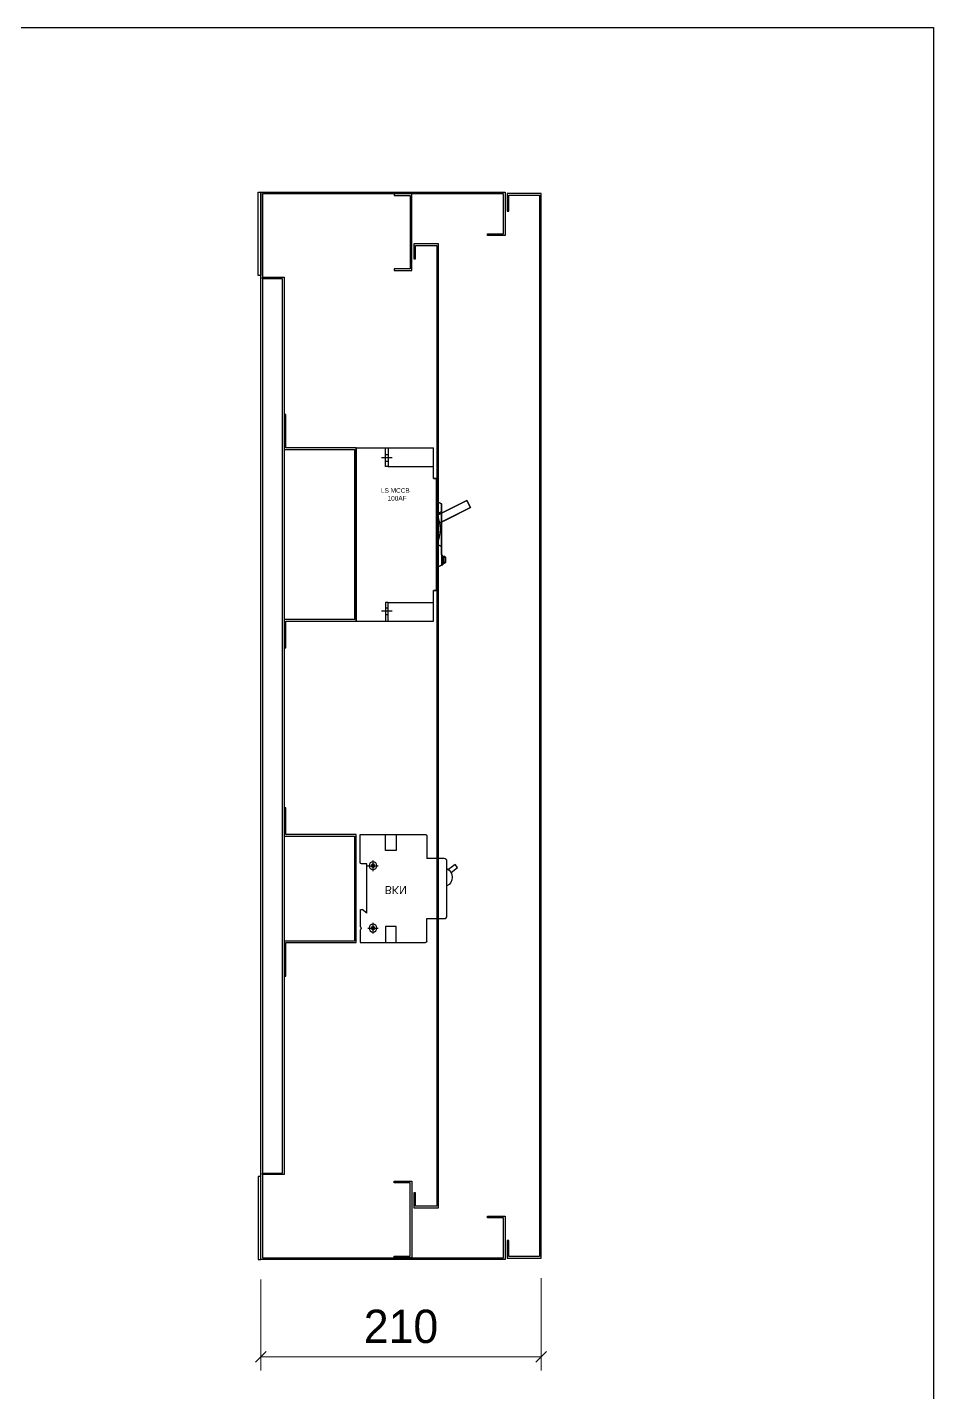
# Model space of a CAD drawing. Header units: millimetres. Extents: x 0 to 2372, y 0 to 1677.
# Drawn here: x 1692 to 2372, y 654 to 1677 of the extents above; entities that cross this region are included whole.
import ezdxf

# ---------------------------------------------------------------- set-up
doc = ezdxf.new("R2010")
doc.units = ezdxf.units.MM
doc.layers.add('DIM', color=253, linetype='Continuous')
doc.styles.add('Arial', font='arial.ttf')
doc.dimstyles.new('Dim-25', dxfattribs={"dimtxt": 25, "dimasz": 8, "dimexe": 10, "dimexo": 15, "dimgap": 10, "dimtad": 1, "dimdec": 0, "dimtxsty": 'Standard', "dimblk": 'OBLIQUE', "dimcen": 10, "dimclrd": 5, "dimclre": 5, "dimclrt": 3, "dimazin": 3, "dimtfac": 1, "dimtdec": 0, "dimtmove": 0, "dimatfit": 3, "dimldrblk": 'OBLIQUE', "dimlwd": 9, "dimlwe": 9})

# ---------------------------------------------------------------- blocks, each defined once
blk = doc.blocks.new('KHUNG CHUẨN')
at = {"color": 7}
blk.add_lwpolyline([(16919.2, -26555.2), (19889.2, -26555.2), (19889.2, -28655.2), (16919.2, -28655.2)], close=True, dxfattribs=at)
at = {"color": 3, "style": 'Arial'}
for tag, p in [('#01', (17055.6, -28580.1)), ('#02', (17431.4, -28580.1)), ('#03', (18030.6, -28580.1)), ('#08', (18751.7, -28580.1)), ('#10', (19064.8, -28580.1)), ('#11', (19060.3, -28625.7)), ('#04', (17024.8, -28634.6)), ('#05', (17308.5, -28633)), ('#06', (17632.7, -28633.7)), ('#07', (18002, -28634.7)), ('#09', (18753.8, -28632.6)), ('#12', (19806.5, -28628.9))]:
    blk.add_attdef(tag, p, '', height=20, dxfattribs=at)
blk = doc.blocks.new('*D3')
at = {"color": 0, "linetype": 'ByBlock', "lineweight": -2}
for p, q in [((1871.5, 684.3), (1863.5, 676.3)), ((2073.5, 676.3), (2081.5, 684.3))]:
    blk.add_line(p, q, dxfattribs=at)
at = {"layer": 'Defpoints', "color": 0, "transparency": 16777216}
for p in [(1867.5, 753.4), (2077.5, 754.4), (2077.5, 680.3)]:
    blk.add_point(p, dxfattribs=at)
at = {"layer": 'DIM', "color": 5, "lineweight": 9, "transparency": 16777216}
for p, q in [((1867.5, 738.4), (1867.5, 670.3)), ((2077.5, 739.4), (2077.5, 670.3)), ((1867.5, 680.3), (2077.5, 680.3))]:
    blk.add_line(p, q, dxfattribs=at)
at = {"layer": 'DIM', "color": 3, "transparency": 16777216, "insert": (1972.5, 703.1), "char_height": 25, "attachment_point": 5}
blk.add_mtext('210', dxfattribs=at)
blk = doc.blocks.new('_Oblique')
at = {"color": 0, "linetype": 'ByBlock', "lineweight": -2}
blk.add_line((-0.5, -0.5), (0.5, 0.5), dxfattribs=at)
blk = doc.blocks.new('HCC BKN')
for p, q in [((0, -9.7), (0, 0)), ((0, 0), (49, 0)), ((9.6, -6.9), (9.6, -14.9)), ((50, -1), (50, -18)), ((0, -24.6), (0, -12.1)), ((5.6, -10.9), (13.4, -10.9)), ((5, -22), (1.6, -24.8)), ((5, -22), (5, -59)), ((0, -60), (0, -81)), ((5, -59), (1, -59)), ((5.3, -57.7), (13.4, -57.7)), ((9.6, -53.7), (9.6, -61.7)), ((71.1, -58.6), (66.2, -54.8)), ((68.2, -52.5), (73, -56.3)), ((73, -56.3), (71.1, -58.6)), ((50, -80), (50, -63)), ((0, -81), (49, -81))]:
    blk.add_line(p, q)
at = {"color": 1}
for points in [[(19, 0), (27, 0), (27, -12), (19, -12)], [(19, -81), (27, -81), (27, -69), (19, -69)]]:
    blk.add_lwpolyline(points, close=True, dxfattribs=at)
at = {"color": 7}
blk.add_lwpolyline([(50, -18), (63, -18, -0.414214), (65, -20), (65, -61, -0.414214), (63, -63), (50, -63)], format="xyb", dxfattribs=at)
for centre, radius in [((9.6, -10.9), 2.97), ((9.6, -10.9), 1.26), ((9.6, -57.7), 2.97), ((9.6, -57.7), 1.26)]:
    blk.add_circle(centre, radius)
for centre, radius, start, end in [((49, -1), 1, 0, 90), ((-0.5, -10.9), 1.25, 291.7646, 68.2354), ((0.9, -23.7), 1.23, 222.1341, 301.7407), ((61.8, -49), 7.23, 295.9027, 64.0973), ((1, -60), 1, 90, 180), ((49, -80), 1, 270, 0)]:
    blk.add_arc(centre, radius, start, end)
at = {"color": 1, "insert": (18.4, -36.4), "char_height": 6, "attachment_point": 1}
blk.add_mtext('\\A1;BKN ', dxfattribs=at)
blk = doc.blocks.new('HCC2 LS 100AF')
at = {"color": 7}
for p, q in [((0, 0), (0, -130)), ((0, 0), (58, 0)), ((58, -23), (58, 0)), ((27, -7.5), (19, -7.5)), ((22, -5), (24, -5)), ((22, -10), (24, -10)), ((24, -14), (58, -14)), ((60, -23), (58, -23)), ((58, -23), (60, -23)), ((60, -23), (60, -40)), ((60, -40), (63, -41.5)), ((63, -41.5), (60, -40)), ((60, -40), (60, -90)), ((83, -39.5), (68, -47.1)), ((68, -47.1), (83, -39.5)), ((85.7, -44.9), (83, -39.5)), ((83, -39.5), (85.7, -44.9)), ((64, -47.9), (60.5, -49.7)), ((60.5, -49.7), (64, -47.9)), ((68, -47.1), (60.9, -50.6)), ((60.9, -50.6), (68, -47.1)), ((85.7, -44.9), (62.8, -56.4)), ((64, -42), (63, -41.5)), ((63, -41.5), (64, -42)), ((64, -80.4), (64, -42)), ((64, -42), (64, -80.4)), ((68, -53.8), (85.7, -44.9)), ((62.8, -56.4), (68, -53.8)), ((64, -74.1), (60.5, -72.3)), ((60.5, -72.3), (64, -74.1)), ((64, -80.4), (64, -87.7)), ((64, -80.4), (64, -87.7)), ((65, -86.7), (65, -81.4)), ((65, -81.4), (65, -86.7)), ((65, -81.5), (66, -81.5)), ((66, -81.5), (65, -81.5)), ((66, -86.5), (66, -81.5)), ((66, -86.5), (66, -81.5)), ((63, -88.5), (60, -90)), ((60, -90), (63, -88.5)), ((60, -90), (60, -107)), ((64, -88), (63, -88.5)), ((63, -88.5), (64, -88)), ((64, -86.2), (65, -86.2)), ((65, -86.2), (64, -86.2)), ((64, -86.2), (65, -86.2)), ((65, -86.2), (64, -86.2)), ((65, -86.2), (64, -86.2)), ((64, -86.2), (65, -86.2)), ((64, -86.3), (65, -86.3)), ((65, -86.3), (64, -86.3)), ((65, -86.3), (64, -86.3)), ((64, -86.3), (65, -86.3)), ((65, -86.3), (64, -86.3)), ((64, -86.3), (65, -86.3)), ((65, -86.4), (64, -86.4)), ((64, -86.4), (65, -86.4)), ((65, -86.4), (64, -86.4)), ((64, -86.4), (65, -86.4)), ((65, -86.4), (64, -86.4)), ((64, -86.4), (65, -86.4)), ((65, -86.5), (64, -86.5)), ((64, -86.5), (65, -86.5)), ((65, -86.5), (64, -86.5)), ((64, -86.5), (65, -86.5)), ((64, -86.6), (65, -86.6)), ((65, -86.6), (64, -86.6)), ((65, -86.6), (64, -86.6)), ((64, -86.6), (65, -86.6)), ((64, -86.7), (65, -86.7)), ((65, -86.7), (64, -86.7)), ((65, -86.7), (64, -86.7)), ((64, -86.7), (65, -86.7)), ((65, -86.7), (64, -86.7)), ((64, -86.7), (65, -86.7)), ((64, -86.8), (65, -86.8)), ((65, -86.8), (64, -86.8)), ((64, -86.8), (65, -86.8)), ((65, -86.8), (64, -86.8)), ((65, -86.8), (64, -86.8)), ((64, -86.8), (65, -86.8)), ((64, -86.9), (65, -86.9)), ((64, -86.9), (65, -86.9)), ((65, -86.9), (64, -86.9)), ((65, -86.9), (64, -86.9)), ((65, -86.9), (64, -86.9)), ((64, -86.9), (65, -86.9)), ((65, -86.9), (64, -86.9)), ((64, -86.9), (65, -86.9)), ((64, -87), (65, -87)), ((65, -87), (64, -87)), ((65, -87), (64, -87)), ((64, -87), (65, -87)), ((65, -87.1), (64, -87.1)), ((64, -87.1), (65, -87.1)), ((65, -87.1), (64, -87.1)), ((64, -87.1), (65, -87.1)), ((65, -87.2), (64, -87.2)), ((64, -87.2), (65, -87.2)), ((65, -87.2), (64, -87.2)), ((64, -87.2), (65, -87.2)), ((65, -87.3), (64, -87.3)), ((64, -87.3), (65, -87.3)), ((65, -87.3), (64, -87.3)), ((64, -87.3), (65, -87.3)), ((65, -87.3), (64, -87.3)), ((64, -87.3), (65, -87.3)), ((65, -87.4), (64, -87.4)), ((64, -87.4), (65, -87.4)), ((65, -87.4), (64, -87.4)), ((64, -87.4), (65, -87.4)), ((65, -87.5), (64, -87.5)), ((64, -87.5), (65, -87.5)), ((65, -87.5), (64, -87.5)), ((64, -87.5), (65, -87.5)), ((65, -87.6), (64, -87.6)), ((64, -87.6), (65, -87.6)), ((65, -87.6), (64, -87.6)), ((64, -87.6), (65, -87.6)), ((64, -88), (64, -87.7)), ((64, -87.7), (64, -88)), ((64, -87.7), (65, -87.7)), ((65, -87.7), (64, -87.7)), ((66, -86.5), (65, -86.5)), ((65, -86.5), (66, -86.5)), ((65, -86.7), (65, -87.7)), ((65, -87.7), (65, -86.7)), ((67, -82.5), (67, -85.5)), ((67, -82.5), (67, -85.5)), ((58, -107), (60, -107)), ((60, -107), (58, -107)), ((58, -130), (58, -107)), ((27, -122.5), (19, -122.5)), ((22, -120), (24, -120)), ((24, -116), (58, -116)), ((0, -130), (58, -130)), ((22, -125), (24, -125))]:
    blk.add_line(p, q, dxfattribs=at)
for points in [[(22, 0), (24, 0), (24, -14), (22, -14)], [(22, -130), (24, -130), (24, -116), (22, -116)]]:
    blk.add_lwpolyline(points, close=True, dxfattribs=at)
for centre, radius, start, end in [((38, -61), 25.2, 333.3332, 26.6668), ((38, -61), 25.2, 333.3332, 26.6668), ((64, -81.4), 1, 0, 90), ((64, -81.4), 1, 0, 90), ((64, -86.7), 1, 270, 0), ((64, -86.7), 1, 270, 0)]:
    blk.add_arc(centre, radius, start, end, dxfattribs=at)
for points, knots in [([(67, -82.5), (67, -82.4), (67, -82.2), (66.9, -82.1), (66.9, -82), (66.8, -81.9), (66.8, -81.9), (66.7, -81.8), (66.7, -81.7), (66.6, -81.7), (66.5, -81.6), (66.4, -81.6), (66.3, -81.6), (66.2, -81.5), (66.1, -81.5), (66, -81.5)], [0, 0, 0, 0, 0.3287924, 0.3287924, 0.3287924, 0.4957607, 0.4957607, 0.4957607, 0.6613171, 0.6613171, 0.6613171, 0.8268836, 0.8268836, 0.8268836, 1, 1, 1, 1]), ([(66, -81.5), (66.2, -81.5), (66.4, -81.6), (66.6, -81.7), (66.7, -81.7), (66.7, -81.8), (66.8, -81.9), (66.8, -81.9), (66.9, -82), (66.9, -82.1), (67, -82.2), (67, -82.4), (67, -82.5)], [0, 0, 0, 0, 0.3386829, 0.3386829, 0.3386829, 0.5042393, 0.5042393, 0.5042393, 0.6712076, 0.6712076, 0.6712076, 1, 1, 1, 1]), ([(66, -86.5), (66.2, -86.5), (66.4, -86.4), (66.6, -86.3), (66.7, -86.3), (66.7, -86.2), (66.8, -86.1), (66.8, -86.1), (66.9, -86), (66.9, -85.9), (67, -85.8), (67, -85.6), (67, -85.5)], [0, 0, 0, 0, 0.3386829, 0.3386829, 0.3386829, 0.5042393, 0.5042393, 0.5042393, 0.6712076, 0.6712076, 0.6712076, 1, 1, 1, 1]), ([(67, -85.5), (67, -85.6), (67, -85.8), (66.9, -85.9), (66.9, -86), (66.8, -86.1), (66.8, -86.1), (66.7, -86.2), (66.7, -86.3), (66.6, -86.3), (66.4, -86.4), (66.2, -86.5), (66, -86.5)], [0, 0, 0, 0, 0.3287924, 0.3287924, 0.3287924, 0.4957607, 0.4957607, 0.4957607, 0.6613171, 0.6613171, 0.6613171, 1, 1, 1, 1])]:
    blk.add_open_spline(points, degree=3, knots=knots, dxfattribs=at)
at = {"insert": (10.3, -30.3), "char_height": 3.5, "attachment_point": 1}
blk.add_mtext_dynamic_manual_height_columns('\\pi8.285;{\\C1;LS MCCB\\P\\pi13.22;100AF}', width=37.687, gutter_width=1, heights=[0], dxfattribs=at)

msp = doc.modelspace()

# ---------------------------------------------------------------- linework, layer by layer
at = {"color": 8}
for points in [[(1865.5, 1491.1), (1865.5, 1553.4), (1867.5, 1553.4), (1867.5, 1491.1)], [(1886.1, 1211.9), (1886.1, 1231.9), (1938.9, 1231.9), (1938.9, 1361.9), (1886.1, 1361.9), (1886.1, 1386.9), (1884.9, 1386.9), (1884.9, 1360.7), (1937.7, 1360.7), (1937.7, 1233.1), (1884.9, 1233.1), (1884.9, 1211.9)], [(1886.1, 965.9), (1886.1, 990.9), (1938.9, 990.9), (1938.9, 1071.9), (1886.1, 1071.9), (1886.1, 1091.9), (1884.9, 1091.9), (1884.9, 1070.7), (1937.7, 1070.7), (1937.7, 992.1), (1884.9, 992.1), (1884.9, 965.9)], [(1865.5, 815.7), (1865.5, 753.4), (1867.5, 753.4), (1867.5, 815.7)]]:
    msp.add_lwpolyline(points, close=True, dxfattribs=at)
at = {"color": 7}
for points in [[(2037.3, 1522.2), (2049.3, 1522.2), (2049.3, 1552.2), (1868.7, 1552.2), (1868.7, 754.6), (2049.3, 754.6), (2049.3, 784.6), (2037.3, 784.6), (2037.3, 785.8), (2050.5, 785.8), (2050.5, 753.4), (1867.5, 753.4), (1867.5, 1553.4), (2050.5, 1553.4), (2050.5, 1521), (2037.3, 1521)], [(1967.3, 1551), (1979.3, 1551), (1979.3, 1496), (1967.3, 1496), (1967.3, 1494.8), (1980.5, 1494.8), (1980.5, 1552.2), (1967.3, 1552.2)], [(2053.3, 1539.2), (2053.3, 1551.2), (2076.3, 1551.2), (2076.3, 755.6), (2053.3, 755.6), (2053.3, 767.6), (2052.1, 767.6), (2052.1, 754.4), (2077.5, 754.4), (2077.5, 1552.4), (2052.1, 1552.4), (2052.1, 1539.2)], [(1967.3, 755.8), (1979.3, 755.8), (1979.3, 810.8), (1967.3, 810.8), (1967.3, 812), (1980.5, 812), (1980.5, 754.6), (1967.3, 754.6)]]:
    msp.add_lwpolyline(points, close=True, dxfattribs=at)
at = {"color": 6}
msp.add_lwpolyline([(1983.3, 1503.5), (1983.3, 1513.5), (1999.3, 1513.5), (1999.3, 793.3), (1983.3, 793.3), (1983.3, 803.3), (1982.1, 803.3), (1982.1, 792.1), (2000.5, 792.1), (2000.5, 1514.7), (1982.1, 1514.7), (1982.1, 1503.5)], close=True, dxfattribs=at)
at = {"color": 1}
msp.add_lwpolyline([(1868.7, 818.2), (1883.7, 818.2), (1883.7, 1488.6), (1868.7, 1488.6), (1868.7, 1489.8), (1884.9, 1489.8), (1884.9, 817), (1868.7, 817)], close=True, dxfattribs=at)

# ---------------------------------------------------------------- block references
at = {"color": 3, "xscale": 0.7986000000018976, "yscale": 0.7986000000018976, "zscale": 0.7986000000018976}
msp.add_blockref('KHUNG CHUẨN', (-13511.7, 22884), dxfattribs=at)
at = {"color": 7}
msp.add_blockref('HCC2 LS 100AF', (1938.9, 1361.9), dxfattribs=at)
at = {"color": 7, "xscale": -1, "rotation": 180}
msp.add_blockref('HCC BKN', (1941.9, 990.9), dxfattribs=at)

# ---------------------------------------------------------------- dimensions: what is measured, and where the dimension line sits
at = {"layer": 'DIM', "color": 7}
dim = msp.add_linear_dim(base=(2077.5, 680.3), p1=(1867.5, 753.4), p2=(2077.5, 754.4), dimstyle='Dim-25', dxfattribs=at)
dim.commit()
dim.dimension.update_dxf_attribs({"geometry": '*D3', "text_midpoint": (1972.5, 703.1)})

doc.saveas('drawing.dxf')
